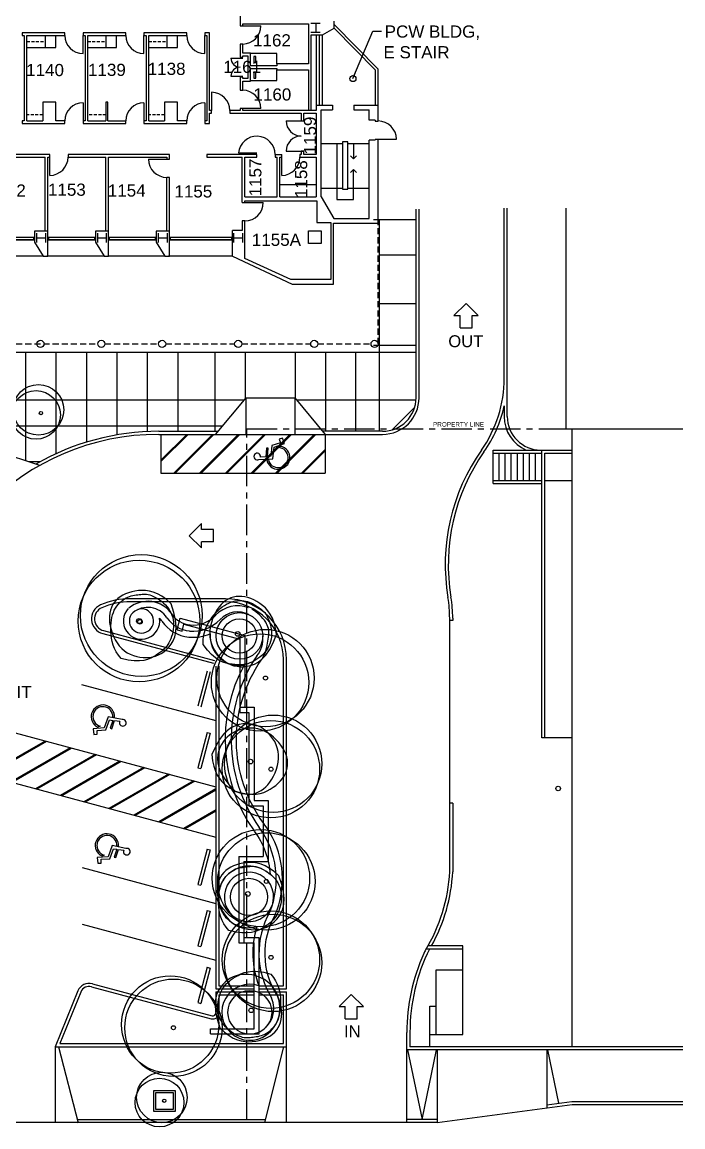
# Model space of a CAD drawing. Header units: inches. Extents: x -84 to 5907, y -479 to 3000.
# Drawn here: x 4604 to 5907, y -475 to 1703 of the extents above; entities that cross this region are included whole.
import ezdxf

# ---------------------------------------------------------------- set-up
doc = ezdxf.new("R2010")
doc.units = ezdxf.units.IN
doc.header["$LTSCALE"] = 48
doc.header["$MEASUREMENT"] = 0
for name, pattern in [('CENTER', [2, 1.25, -0.25, 0.25, -0.25]), ('HIDDEN', [0.375, 0.25, -0.125]), ('HIDDEN2', [0.1875, 0.125, -0.0625])]:
    doc.linetypes.add(name, pattern=pattern)
doc.layers.get('0').update_dxf_attribs({"linetype": 'CONTINUOUS'})
for name, color, linetype in [('A-ANNO-RNUM', 4, 'CONTINUOUS'), ('A-ANNO-TEXT', 4, 'CONTINUOUS'), ('A-ANNO-TEXT-STAIR', 4, 'CONTINUOUS'), ('A-CLNG-OVHD', 8, 'HIDDEN'), ('A-DOOR', 2, 'CONTINUOUS'), ('A-FLOR-CASE', 3, 'CONTINUOUS'), ('A-FLOR-CASE-UPPR', 3, 'HIDDEN2'), ('A-FLOR-LEVL', 8, 'CONTINUOUS'), ('A-GLAZ', 2, 'CONTINUOUS'), ('A-GLAZ-SILL', 1, 'CONTINUOUS'), ('A-WALL-FULL', 6, 'CONTINUOUS'), ('L-LOW', 8, 'CONTINUOUS'), ('L-PAVING', 8, 'CONTINUOUS'), ('L-PRKGSTRIPES', 9, 'CONTINUOUS'), ('L-PROPERTYLINE', 8, 'CENTER'), ('L-TREES', 8, 'CONTINUOUS'), ('S-COLS', 8, 'CONTINUOUS')]:
    doc.layers.add(name, color=color, linetype=linetype)
doc.styles.add('ARIAL', font='arial.ttf')
doc.styles.get("Standard").update_dxf_attribs({"font": 'SIMPLEX'})
doc.dimstyles.new('DIM1-4', dxfattribs={"dimscale": 48, "dimtxt": 0.09375, "dimasz": 0.125, "dimexe": 0.125, "dimexo": 0.09375, "dimgap": 0.046875, "dimtad": 1, "dimdec": 4, "dimzin": 7, "dimdsep": 46, "dimlunit": 4, "dimtxsty": 'Standard', "dimblk": 'TICK', "dimcen": 2.25, "dimdle": 1.5, "dimadec": 0, "dimazin": 0, "dimtfac": 1, "dimtdec": 4, "dimtix": 1, "dimtofl": 0, "dimtmove": 2, "dimatfit": 3, "dimldrblk": 'TICK', "dimfxl": 1, "dimtolj": 1, "dimtzin": 0, "dimarcsym": 0})

# ---------------------------------------------------------------- blocks, each defined once
blk = doc.blocks.new('TICK')
at = {"linetype": 'Continuous'}
blk.add_line((0.99, 0), (-0.99, 0), dxfattribs=at)
at = {"color": 11}
blk.add_line((-0.22, -0.22), (0.22, 0.22), dxfattribs=at)

msp = doc.modelspace()

# ---------------------------------------------------------------- linework, layer by layer
at = {"layer": 'A-ANNO-TEXT'}
for p, q in [((5225, 1463.3), (5225, 1352.7)), ((5257.8, 1463.3), (5257.8, 1433.3)), ((5257.8, 1433.3), (5251.8, 1439.3)), ((5257.8, 1433.3), (5263.8, 1439.3)), ((5257.8, 1412.3), (5251.8, 1406.3)), ((5257.8, 1352.7), (5257.8, 1412.3)), ((5257.8, 1412.3), (5263.8, 1406.3)), ((5225, 1352.7), (5257.8, 1352.7))]:
    msp.add_line(p, q, dxfattribs=at)
at = {"layer": 'A-CLNG-OVHD'}
for p, q in [((5306.2, 1068.4), (5306.2, 1306.3)), ((4340.1, 1068.4), (4753.1, 1068.4)), ((4767.1, 1068.4), (4873.1, 1068.4)), ((4887.1, 1068.4), (5023.1, 1068.4)), ((5037.1, 1068.4), (5173.1, 1068.4)), ((5187.1, 1068.4), (5292.2, 1068.4))]:
    msp.add_line(p, q, dxfattribs=at)
at = {"layer": 'A-DOOR'}
for p, q in [((5039.1, 1695.4), (5075.1, 1695.4)), ((4724.1, 1640.5), (4724.1, 1676.5)), ((4844.3, 1640.5), (4844.3, 1676.5)), ((4964.6, 1640.5), (4964.6, 1676.5)), ((5015.8, 1631.8), (5039.1, 1631.8)), ((5015.8, 1595.8), (5039.1, 1595.8)), ((4977.8, 1564.2), (4977.8, 1528.2)), ((4724.1, 1543.7), (4724.1, 1507.7)), ((4844.3, 1543.7), (4844.3, 1507.7)), ((4964.6, 1543.7), (4964.6, 1507.7)), ((5075.1, 1532.2), (5039.1, 1532.2)), ((5124.6, 1508.1), (5159.9, 1508.1)), ((5306.2, 1471.6), (5342.2, 1471.6)), ((5030.9, 1444.7), (5066.9, 1444.7)), ((5124.6, 1448.1), (5159.9, 1448.1)), ((4658.5, 1400.5), (4658.5, 1436.5)), ((4853.3, 1432.5), (4889.3, 1432.5)), ((5116, 1400.5), (5116, 1436.5)), ((5043.5, 1346.8), (5079.5, 1346.8))]:
    msp.add_line(p, q, dxfattribs=at)
for centre, radius, start, end in [((5039.1, 1695.4), 36, 270, 0), ((4724.1, 1676.5), 36, 180, 270), ((4844.3, 1676.5), 36, 180, 270), ((4964.6, 1676.5), 36, 180, 270), ((5033.8, 1631.8), 18, 180, 269.9999), ((5033.8, 1595.8), 18, 90.0001, 180), ((5039.1, 1532.2), 36, 360, 90), ((4977.8, 1528.2), 36, 360, 90), ((4724.1, 1507.7), 36, 90, 180), ((4844.3, 1507.7), 36, 90, 180), ((4964.6, 1507.7), 36, 90, 180), ((5154.6, 1508.1), 30, 180, 270), ((5306.2, 1471.6), 36.1, 0, 90), ((5066.8, 1441.7), 36, 360, 175.2697), ((5154.6, 1448.1), 30, 90, 180), ((4658.5, 1436.5), 36, 270, 0), ((4889.3, 1432.5), 36, 180, 270), ((5116, 1436.5), 36, 270, 0), ((5043.5, 1346.8), 36, 270, 0)]:
    msp.add_arc(centre, radius, start, end, dxfattribs=at)
at = {"layer": 'A-FLOR-CASE'}
for p, q in [((4649.1, 1676.5), (4649.1, 1652.5)), ((4670.1, 1652.5), (4670.1, 1676.5)), ((4769.3, 1676.5), (4769.3, 1652.5)), ((4790.3, 1652.5), (4790.3, 1676.5)), ((4889.6, 1676.5), (4889.6, 1652.5)), ((4910.6, 1652.5), (4910.6, 1676.5)), ((4613.1, 1652.5), (4670.1, 1652.5)), ((4733.3, 1652.5), (4790.3, 1652.5)), ((4853.6, 1652.5), (4910.6, 1652.5)), ((5106.5, 1640.4), (5054.3, 1640.4)), ((5064.7, 1635.1), (5060.7, 1635.1)), ((5060.7, 1635.1), (5060.7, 1623.1)), ((5064.7, 1623.1), (5064.7, 1635.1)), ((5106.5, 1620.2), (5106.5, 1640.4)), ((5060.7, 1623.1), (5064.7, 1623.1)), ((5060.7, 1603.9), (5060.7, 1591.9)), ((5064.7, 1603.9), (5060.7, 1603.9)), ((5060.7, 1591.9), (5064.7, 1591.9)), ((5064.7, 1591.9), (5064.7, 1603.9)), ((5106.5, 1587.2), (5106.5, 1608.2)), ((5054.3, 1587.2), (5106.5, 1587.2)), ((5183.8, 1381.9), (5112, 1381.9))]:
    msp.add_line(p, q, dxfattribs=at)
at = {"layer": 'A-FLOR-CASE-UPPR'}
for p, q in [((4613.1, 1664.5), (4649.1, 1664.5)), ((4733.3, 1664.5), (4769.3, 1664.5)), ((4853.6, 1664.5), (4889.6, 1664.5)), ((4644.8, 1519.7), (4613.1, 1519.7)), ((4769.3, 1519.7), (4733.3, 1519.7)), ((4884.8, 1519.7), (4853.6, 1519.7))]:
    msp.add_line(p, q, dxfattribs=at)
at = {"layer": 'A-FLOR-LEVL'}
for p, q in [((5193.9, 1463.3), (5236.1, 1463.3)), ((5236.1, 1466.3), (5236.1, 1373.3)), ((5246.2, 1466.3), (5236.1, 1466.3)), ((5246.2, 1373.3), (5246.2, 1466.3)), ((5246.2, 1463.3), (5288.2, 1463.3)), ((5193.9, 1375.3), (5236.1, 1375.3)), ((5236.1, 1373.3), (5246.2, 1373.3)), ((5246.2, 1375.3), (5288.2, 1375.3))]:
    msp.add_line(p, q, dxfattribs=at)
at = {"layer": 'A-GLAZ'}
for p, q in [((5189.8, 1677.6), (5189.8, 1538.6)), ((4626.5, 1273.4), (4506.3, 1273.4)), ((4746.5, 1273.4), (4656.5, 1273.4)), ((4866.5, 1273.4), (4776.5, 1273.4)), ((5016.8, 1273.4), (4896.5, 1273.4))]:
    msp.add_line(p, q, dxfattribs=at)
at = {"layer": 'A-GLAZ-SILL'}
for p, q in [((5183.8, 1677.6), (5183.8, 1538.6)), ((5195.8, 1677.6), (5195.8, 1538.6)), ((4628.5, 1272.8), (4628.5, 1278.8)), ((4656.5, 1272.8), (4656.5, 1278.8)), ((4748.5, 1272.8), (4748.5, 1278.8)), ((4776.5, 1272.8), (4776.5, 1278.8)), ((4868.5, 1272.8), (4868.5, 1278.8)), ((4896.5, 1272.8), (4896.5, 1278.8)), ((5018.8, 1272.8), (5018.8, 1278.8)), ((4645.5, 1241.3), (4502.9, 1241.3)), ((4765.5, 1241.3), (4652.9, 1241.3)), ((4885.5, 1241.3), (4772.9, 1241.3)), ((5018.8, 1241.3), (4892.9, 1241.3))]:
    msp.add_line(p, q, dxfattribs=at)
for points in [[(4628.5, 1272.8), (4504.3, 1272.8), (4504.3, 1278.8), (4628.5, 1278.8)], [(4626.5, 1278.8), (4626.5, 1272.8)], [(4748.5, 1272.8), (4654.5, 1272.8), (4654.5, 1278.8), (4748.5, 1278.8)], [(4746.5, 1278.8), (4746.5, 1272.8)], [(4868.5, 1272.8), (4774.5, 1272.8), (4774.5, 1278.8), (4868.5, 1278.8)], [(4866.5, 1278.8), (4866.5, 1272.8)], [(5018.8, 1272.8), (4894.5, 1272.8), (4894.5, 1278.8), (5018.8, 1278.8)], [(5016.8, 1278.8), (5016.8, 1272.8)]]:
    msp.add_lwpolyline(points, dxfattribs=at)
at = {"layer": 'A-WALL-FULL'}
for p, q in [((5033.8, 1773.5), (5033.8, 1695.4)), ((5039.1, 1699.4), (5168.5, 1699.4)), ((5039.1, 1695.4), (5039.1, 1699.4)), ((5168.5, 1699.4), (5168.5, 1620.2)), ((5219.3, 1690.6), (5219.3, 1704.6)), ((4603.8, 1681.7), (4603.8, 1676.5)), ((4688.1, 1681.7), (4603.8, 1681.7)), ((4688.1, 1676.5), (4688.1, 1681.7)), ((4724.1, 1681.7), (4724.1, 1676.5)), ((4808.3, 1681.7), (4724.1, 1681.7)), ((4808.3, 1676.5), (4808.3, 1681.7)), ((4844.3, 1681.7), (4844.3, 1676.5)), ((4928.6, 1681.7), (4844.3, 1681.7)), ((4928.6, 1676.5), (4928.6, 1681.7)), ((4964.6, 1681.7), (4964.6, 1676.5)), ((4973.8, 1681.7), (4964.6, 1681.7)), ((4973.8, 1528.2), (4973.8, 1681.7)), ((5033.8, 1695.4), (5039.1, 1695.4)), ((5174.3, 1528.2), (5174.3, 1677.6)), ((5174.3, 1677.6), (5196.3, 1677.6)), ((5196.3, 1677.6), (5219.3, 1690.6)), ((5219.3, 1697.8), (5306.2, 1609.8)), ((5219.4, 1690.7), (5301.2, 1607.8)), ((4603.8, 1676.5), (4607.8, 1676.5)), ((4607.8, 1676.5), (4607.8, 1507.7)), ((4613.1, 1676.5), (4688.1, 1676.5)), ((4613.1, 1507.7), (4613.1, 1676.5)), ((4724.1, 1676.5), (4728.1, 1676.5)), ((4728.1, 1676.5), (4728.1, 1507.7)), ((4733.3, 1507.7), (4733.3, 1676.5)), ((4733.3, 1676.5), (4808.3, 1676.5)), ((4844.3, 1676.5), (4848.3, 1676.5)), ((4848.3, 1676.5), (4848.3, 1507.7)), ((4853.6, 1676.5), (4928.6, 1676.5)), ((4853.6, 1507.7), (4853.6, 1676.5)), ((4964.6, 1676.5), (4968.6, 1676.5)), ((4968.6, 1676.5), (4968.6, 1507.7)), ((5033.8, 1659.4), (5033.8, 1633.8)), ((5039.1, 1659.4), (5033.8, 1659.4)), ((5039.1, 1641.4), (5039.1, 1659.4)), ((5033.8, 1633.8), (5039.1, 1633.8)), ((5054.3, 1641.4), (5039.1, 1641.4)), ((5039.1, 1636.1), (5049.1, 1636.1)), ((5039.1, 1633.8), (5039.1, 1636.1)), ((5049.1, 1636.1), (5049.1, 1591.5)), ((5054.3, 1616.4), (5054.3, 1641.4)), ((5106.5, 1616.4), (5054.3, 1616.4)), ((5106.5, 1620.2), (5106.5, 1616.4)), ((5168.5, 1620.2), (5106.5, 1620.2)), ((5033.8, 1593.8), (5033.8, 1568.2)), ((5039.1, 1593.8), (5033.8, 1593.8)), ((5039.1, 1591.5), (5039.1, 1593.8)), ((5049.1, 1591.5), (5039.1, 1591.5)), ((5054.3, 1611.2), (5106.5, 1611.2)), ((5054.3, 1586.2), (5054.3, 1611.2)), ((5106.5, 1611.2), (5106.5, 1608.2)), ((5106.5, 1608.2), (5168.5, 1608.2)), ((5168.5, 1608.2), (5168.5, 1528.2)), ((5301.2, 1538.6), (5301.2, 1607.8)), ((5306.2, 1507.6), (5306.2, 1609.8)), ((5033.8, 1568.2), (5039.1, 1568.2)), ((5039.1, 1586.2), (5054.3, 1586.2)), ((5039.1, 1568.2), (5039.1, 1586.2)), ((4644.8, 1544.7), (4644.8, 1507.7)), ((4670.1, 1544.7), (4644.8, 1544.7)), ((4670.1, 1507.7), (4670.1, 1544.7)), ((4769.3, 1544.7), (4769.3, 1507.7)), ((4773.1, 1544.7), (4769.3, 1544.7)), ((4773.1, 1507.7), (4773.1, 1544.7)), ((4884.8, 1544.7), (4884.8, 1507.7)), ((4910.1, 1544.7), (4884.8, 1544.7)), ((4910.1, 1507.7), (4910.1, 1544.7)), ((4977.8, 1528.2), (4973.8, 1528.2)), ((4977.8, 1523), (4977.8, 1528.2)), ((5013.8, 1528.2), (5013.8, 1523)), ((5033.8, 1528.2), (5013.8, 1528.2)), ((5033.8, 1532.2), (5033.8, 1528.2)), ((5039.1, 1532.2), (5033.8, 1532.2)), ((5039.1, 1528.2), (5039.1, 1532.2)), ((5183.8, 1528.2), (5039.1, 1528.2)), ((5183.8, 1538.6), (5216.2, 1538.6)), ((5183.8, 1538.6), (5183.8, 1528.2)), ((5193.9, 1357.9), (5193.9, 1529.6)), ((5193.9, 1529.6), (5216.2, 1529.6)), ((5216.2, 1538.6), (5216.2, 1529.6)), ((5258.2, 1538.6), (5258.2, 1529.6)), ((5258.2, 1538.6), (5306.2, 1538.6)), ((5258.2, 1529.6), (5288.2, 1529.6)), ((5288.2, 1509.6), (5288.2, 1529.6)), ((4603.8, 1507.7), (4603.8, 1502.5)), ((4607.8, 1507.7), (4603.8, 1507.7)), ((4613.1, 1507.7), (4644.8, 1507.7)), ((4688.1, 1507.7), (4670.1, 1507.7)), ((4688.1, 1502.5), (4688.1, 1507.7)), ((4724.1, 1507.7), (4724.1, 1502.5)), ((4728.1, 1507.7), (4724.1, 1507.7)), ((4733.3, 1507.7), (4769.3, 1507.7)), ((4773.1, 1507.7), (4808.3, 1507.7)), ((4808.3, 1502.5), (4808.3, 1507.7)), ((4844.3, 1507.7), (4844.3, 1502.5)), ((4848.3, 1507.7), (4844.3, 1507.7)), ((4853.6, 1507.7), (4884.8, 1507.7)), ((4928.6, 1507.7), (4910.1, 1507.7)), ((4928.6, 1502.5), (4928.6, 1507.7)), ((4964.6, 1507.7), (4964.6, 1502.5)), ((4968.6, 1507.7), (4964.6, 1507.7)), ((4973.8, 1523), (4977.8, 1523)), ((4973.8, 1502.5), (4973.8, 1523)), ((5013.8, 1523), (5154.6, 1523)), ((5154.6, 1523), (5154.6, 1508.1)), ((5154.6, 1508.1), (5159.9, 1508.1)), ((5159.9, 1508.1), (5159.9, 1523)), ((5159.9, 1523), (5160.6, 1523)), ((5160.3, 1523), (5183.8, 1523)), ((5165.8, 1523), (5166.8, 1523)), ((5183.8, 1523), (5183.8, 1441.7)), ((5300.2, 1509.6), (5288.2, 1509.6)), ((5300.2, 1509.6), (5300.2, 1507.6)), ((5300.2, 1507.6), (5306.2, 1507.6)), ((4603.8, 1502.5), (4688.1, 1502.5)), ((4724.1, 1502.5), (4808.3, 1502.5)), ((4844.3, 1502.5), (4928.6, 1502.5)), ((4964.6, 1502.5), (4973.8, 1502.5)), ((5300.2, 1469.6), (5288.2, 1469.6)), ((5288.2, 1315.3), (5288.2, 1469.6)), ((5300.2, 1471.6), (5306.2, 1471.6)), ((5300.2, 1469.6), (5300.2, 1471.5)), ((5306.2, 1306.3), (5306.2, 1471.6)), ((4658.5, 1441.7), (4534.3, 1441.7)), ((4658.5, 1436.5), (4658.5, 1441.7)), ((4694.5, 1441.7), (4694.5, 1436.5)), ((4894.5, 1441.7), (4694.5, 1441.7)), ((4894.5, 1432.5), (4894.5, 1441.7)), ((4968.6, 1441.7), (4968.6, 1436.5)), ((4973.8, 1441.7), (4968.6, 1441.7)), ((5066.8, 1441.7), (4973.8, 1441.7)), ((5066.8, 1436.5), (5066.8, 1441.7)), ((5102.8, 1441.7), (5102.8, 1436.5)), ((5102.8, 1441.7), (5116, 1441.7)), ((5116, 1436.5), (5116, 1441.7)), ((5152, 1441.7), (5152, 1436.5)), ((5154.6, 1441.7), (5152, 1441.7)), ((5154.6, 1448.1), (5154.6, 1441.7)), ((5159.9, 1448.1), (5154.6, 1448.1)), ((5159.9, 1441.7), (5159.9, 1448.1)), ((5183.8, 1441.7), (5159.9, 1441.7)), ((4539.5, 1436.5), (4649.3, 1436.5)), ((4649.3, 1290.3), (4649.3, 1436.5)), ((4654.5, 1436.5), (4658.5, 1436.5)), ((4694.5, 1436.5), (4769.3, 1436.5)), ((4769.3, 1290.3), (4769.3, 1436.5)), ((4774.5, 1436.5), (4889.3, 1436.5)), ((4889.3, 1436.5), (4889.3, 1432.5)), ((4889.3, 1432.5), (4894.5, 1432.5)), ((4968.6, 1436.5), (5037.7, 1436.5)), ((5043, 1436.5), (5066.8, 1436.5)), ((5043, 1357.9), (5043, 1436.5)), ((5102.8, 1436.5), (5106.8, 1436.5)), ((5106.8, 1357.9), (5106.8, 1436.5)), ((5112, 1436.5), (5116, 1436.5)), ((5112, 1357.9), (5112, 1436.5)), ((5152, 1436.5), (5183.8, 1436.5)), ((5183.8, 1436.5), (5183.8, 1357.9)), ((4889.3, 1290.3), (4889.3, 1396.5)), ((4894.5, 1396.5), (4889.3, 1396.5)), ((5043, 1357.9), (5106.8, 1357.9)), ((5112, 1357.9), (5183.8, 1357.9)), ((5193.9, 1357.9), (5218.8, 1315.3)), ((5218.8, 1315.3), (5288.2, 1315.3)), ((5018.8, 1241.3), (5018.8, 1291.8)), ((5218.2, 1306.3), (5306.2, 1306.3)), ((5218.2, 1186.3), (5218.2, 1306.3)), ((5018.8, 1241.3), (5136.6, 1186.3)), ((5136.7, 1186.3), (5218.2, 1186.3))]:
    msp.add_line(p, q, dxfattribs=at)
for points in [[(4654.5, 1290.3), (4628.5, 1290.3), (4628.5, 1268.8), (4645.5, 1241.3), (4654.5, 1241.3), (4654.5, 1436.5)], [(4774.5, 1290.3), (4748.5, 1290.3), (4748.5, 1268.8), (4765.5, 1241.3), (4774.5, 1241.3), (4774.5, 1436.5)], [(5037.7, 1346.8), (5037.7, 1436.5)], [(4894.5, 1290.3), (4868.5, 1290.3), (4868.5, 1268.8), (4885.5, 1241.3), (4894.5, 1241.3), (4894.5, 1396.5)], [(5037.7, 1346.8), (5043.5, 1346.8), (5043.5, 1350.3), (5185.5, 1350.3), (5185.5, 1307.5), (5213, 1307.5), (5213, 1195.3), (5134, 1195.3), (5043.5, 1236.7), (5043.5, 1310.8), (5037.7, 1310.8), (5037.7, 1291.8), (5018.8, 1291.8)]]:
    msp.add_lwpolyline(points, dxfattribs=at)
msp.add_lwpolyline([(5194, 1291.5), (5194, 1266), (5168.5, 1266), (5168.5, 1291.5)], close=True, dxfattribs=at)
for centre in [(4640.1, 1068.4), (4760.1, 1068.4), (4880.1, 1068.4), (5030.1, 1068.4), (5180.1, 1068.4), (5299.2, 1068.4)]:
    msp.add_circle(centre, 7, dxfattribs=at)
at = {"layer": 'L-LOW'}
for points in [[(4897.8, 556.2), (4888.4, 564.5), (4879.4, 570.9), (4870.9, 575.7), (4862.7, 579.1), (4854.9, 581.2), (4847.4, 582.3), (4840.2, 582.5), (4833.2, 582), (4826.5, 581.1), (4820.1, 579.7), (4813.9, 577.9), (4808.1, 575.7), (4802.6, 573), (4797.6, 569.9), (4793, 566.5), (4789, 562.6), (4785.5, 558.3), (4782.5, 553.7), (4780.1, 548.7), (4778.3, 543.4), (4777, 537.8), (4776.3, 531.8), (4776.2, 525.6), (4776.6, 519.1), (4777.7, 512.4), (4779.3, 505.5), (4781.5, 498.6), (4784.2, 491.8), (4787.4, 485.2), (4791.2, 479), (4795.5, 473.2), (4800.3, 468), (4805.6, 463.5), (4811.3, 459.7), (4817.3, 456.5), (4823.5, 454), (4829.9, 452.1), (4836.4, 450.8), (4842.9, 450.1), (4849.2, 450), (4855.5, 450.4), (4861.5, 451.4), (4867.3, 453), (4873, 455.2), (4878.4, 458), (4883.7, 461.5), (4888.7, 465.8), (4893.5, 470.7), (4898, 476.4), (4902, 483.1), (4905.2, 491), (4907.2, 500.3), (4907.8, 511.2), (4906.6, 524), (4903.4, 538.9)], [(4799.3, 448.3), (4793.8, 454.8), (4789.4, 461.4), (4786, 468.1), (4783.4, 474.8), (4781.5, 481.5), (4780.2, 488.1), (4779.4, 494.6), (4779, 500.9), (4778.8, 507), (4778.9, 512.9), (4779.4, 518.6), (4780.1, 524.1), (4781.1, 529.3), (4782.3, 534.2), (4783.9, 538.9), (4785.8, 543.3), (4788, 547.4), (4790.5, 551.2), (4793.2, 554.7), (4796.1, 557.9), (4799.2, 560.8), (4802.4, 563.4), (4805.7, 565.7), (4809, 567.6), (4812.4, 569.2), (4815.7, 570.5), (4819.1, 571.5), (4822.4, 572.3), (4825.6, 573), (4828.8, 573.5), (4831.9, 573.9), (4834.9, 574.2), (4837.8, 574.6), (4840.7, 574.9), (4843.5, 575), (4846.4, 575), (4849.3, 574.8), (4852.4, 574.3), (4855.7, 573.4), (4859.2, 572.2), (4863, 570.6), (4867, 568.6), (4871.1, 566.3), (4875.2, 563.6), (4879.2, 560.6), (4883.1, 557.3), (4886.8, 553.8), (4890.1, 550.1), (4893.1, 546.2), (4895.6, 542.1), (4897.8, 537.9), (4899.5, 533.6), (4900.9, 529.2), (4901.9, 524.6), (4902.5, 520), (4902.7, 515.2), (4902.6, 510.5), (4902.1, 505.7), (4901.3, 500.9), (4900.3, 496.2), (4898.9, 491.7), (4897.4, 487.3), (4895.6, 483.2), (4893.6, 479.3), (4891.5, 475.8), (4889.1, 472.5), (4886.5, 469.4), (4883.7, 466.5), (4880.5, 463.6), (4876.9, 460.8), (4873, 458), (4868.5, 455), (4863.6, 452), (4858, 449.1), (4851.5, 446.5), (4844, 444.6), (4835.2, 443.5), (4824.9, 443.6), (4813, 445.1)], [(5105.6, 495.7), (5103.7, 508.1), (5101, 518.8), (5097.5, 527.9), (5093.4, 535.7), (5088.7, 542.4), (5083.7, 548), (5078.3, 552.8), (5072.7, 556.9), (5066.9, 560.5), (5061.1, 563.6), (5055.2, 566.2), (5049.3, 568.2), (5043.4, 569.6), (5037.5, 570.5), (5031.8, 570.7), (5026.2, 570.4), (5020.8, 569.4), (5015.6, 567.7), (5010.5, 565.4), (5005.7, 562.5), (5001.1, 559), (4996.8, 554.9), (4992.7, 550.2), (4988.9, 544.9), (4985.4, 539.1), (4982.2, 532.8), (4979.4, 526.1), (4977.2, 519.1), (4975.4, 512), (4974.3, 504.8), (4973.9, 497.6), (4974.3, 490.5), (4975.4, 483.7), (4977.3, 477.1), (4979.9, 470.8), (4983.1, 464.9), (4986.8, 459.3), (4990.9, 454.2), (4995.5, 449.5), (5000.3, 445.3), (5005.3, 441.6), (5010.6, 438.5), (5016.1, 436), (5021.8, 434.1), (5027.8, 432.8), (5034.1, 432.1), (5040.7, 432.1), (5047.5, 432.8), (5054.7, 434.3), (5062, 436.9), (5069.5, 440.9), (5077, 446.7), (5084.5, 454.7), (5091.8, 465.3), (5098.9, 478.8)], [(4960.8, 476.1), (4960.8, 484.5), (4961.7, 492.4), (4963.4, 499.8), (4965.7, 506.6), (4968.5, 512.9), (4971.7, 518.8), (4975.3, 524.3), (4979, 529.5), (4982.8, 534.2), (4986.7, 538.7), (4990.7, 542.8), (4994.7, 546.5), (4998.8, 549.9), (5002.9, 552.8), (5007.2, 555.4), (5011.4, 557.6), (5015.7, 559.3), (5020.1, 560.7), (5024.4, 561.6), (5028.7, 562.2), (5032.9, 562.5), (5037.1, 562.4), (5041, 562), (5044.8, 561.3), (5048.4, 560.4), (5051.8, 559.2), (5055, 557.9), (5058.1, 556.4), (5061, 554.8), (5063.8, 553.2), (5066.4, 551.5), (5069, 549.9), (5071.4, 548.3), (5073.8, 546.6), (5076, 544.9), (5078.2, 543.1), (5080.3, 541), (5082.4, 538.7), (5084.4, 535.9), (5086.3, 532.8), (5088.2, 529.1), (5089.9, 525), (5091.6, 520.6), (5093, 515.8), (5094.2, 510.9), (5095.1, 505.9), (5095.7, 500.9), (5095.8, 495.9), (5095.6, 491), (5095, 486.3), (5093.9, 481.7), (5092.5, 477.3), (5090.7, 473), (5088.5, 468.9), (5086, 464.9), (5083.1, 461.1), (5080, 457.5), (5076.5, 454.2), (5072.9, 451), (5069.1, 448.1), (5065.1, 445.5), (5061.1, 443.1), (5057.1, 441.1), (5053.1, 439.4), (5049.2, 438), (5045.3, 437), (5041.4, 436.3), (5037.3, 435.9), (5033, 435.8), (5028.5, 435.9), (5023.6, 436.3), (5018.3, 436.8), (5012.6, 437.7), (5006.4, 439), (4999.8, 441.2), (4992.8, 444.6), (4985.3, 449.4), (4977.5, 456.1), (4969.3, 464.8)], [(4978.4, 259), (4979.7, 246.5), (4982, 235.7), (4985.1, 226.4), (4988.8, 218.4), (4993.2, 211.6), (4998, 205.8), (5003.2, 200.7), (5008.6, 196.4), (5014.2, 192.5), (5019.9, 189.2), (5025.7, 186.4), (5031.5, 184.1), (5037.3, 182.4), (5043.1, 181.2), (5048.8, 180.7), (5054.4, 180.9), (5059.8, 181.6), (5065.1, 183.1), (5070.3, 185.1), (5075.2, 187.8), (5079.9, 191.1), (5084.5, 195), (5088.8, 199.5), (5092.8, 204.7), (5096.6, 210.3), (5100.1, 216.5), (5103.1, 223.1), (5105.7, 229.9), (5107.7, 237), (5109.1, 244.1), (5109.8, 251.3), (5109.8, 258.3), (5108.9, 265.2), (5107.3, 271.9), (5105, 278.3), (5102.1, 284.4), (5098.7, 290.1), (5094.8, 295.4), (5090.5, 300.3), (5085.9, 304.7), (5081, 308.6), (5075.9, 311.9), (5070.5, 314.7), (5064.8, 316.9), (5058.9, 318.4), (5052.6, 319.4), (5046.1, 319.6), (5039.2, 319.2), (5032, 318.1), (5024.5, 315.8), (5016.9, 312.1), (5009.1, 306.6), (5001.3, 299), (4993.5, 288.7), (4985.9, 275.5)], [(5024, 186.9), (5036, 183.3), (5046.9, 181.3), (5056.7, 180.5), (5065.5, 180.9), (5073.5, 182.2), (5080.7, 184.4), (5087.3, 187.3), (5093.4, 190.6), (5099.2, 194.3), (5104.5, 198.2), (5109.3, 202.5), (5113.6, 207), (5117.4, 211.7), (5120.7, 216.6), (5123.4, 221.6), (5125.4, 226.9), (5126.8, 232.2), (5127.6, 237.6), (5127.6, 243.2), (5127.1, 248.7), (5125.8, 254.4), (5124, 260.1), (5121.5, 265.8), (5118.3, 271.5), (5114.5, 277.2), (5110.2, 282.7), (5105.3, 288.1), (5100, 293.1), (5094.3, 297.7), (5088.2, 301.8), (5081.9, 305.2), (5075.3, 307.9), (5068.7, 309.7), (5061.9, 310.8), (5055.1, 311.2), (5048.4, 310.8), (5041.8, 309.9), (5035.3, 308.3), (5029.2, 306.2), (5023.3, 303.7), (5017.9, 300.7), (5012.8, 297.2), (5008.2, 293.3), (5004, 288.9), (5000.3, 284.1), (4997, 278.7), (4994.2, 272.7), (4991.9, 266.2), (4990.2, 259.1), (4989.4, 251.4), (4989.8, 242.9), (4991.9, 233.6), (4996, 223.5), (5002.5, 212.3), (5011.7, 200.2)], [(5110.5, 19.8), (5101, 28.1), (5092.1, 34.6), (5083.5, 39.4), (5075.4, 42.7), (5067.6, 44.9), (5060.1, 45.9), (5052.9, 46.1), (5045.9, 45.7), (5039.2, 44.8), (5032.7, 43.4), (5026.5, 41.6), (5020.7, 39.3), (5015.3, 36.7), (5010.2, 33.6), (5005.7, 30.1), (5001.6, 26.3), (4998.1, 22), (4995.2, 17.4), (4992.8, 12.4), (4990.9, 7.1), (4989.7, 1.5), (4989, -4.5), (4988.9, -10.7), (4989.3, -17.2), (4990.3, -24), (4992, -30.8), (4994.1, -37.7), (4996.8, -44.5), (5000.1, -51.1), (5003.9, -57.3), (5008.2, -63.1), (5013, -68.3), (5018.2, -72.8), (5023.9, -76.6), (5029.9, -79.8), (5036.2, -82.3), (5042.6, -84.2), (5049.1, -85.5), (5055.5, -86.2), (5061.9, -86.4), (5068.1, -86), (5074.2, -85), (5080, -83.4), (5085.7, -81.2), (5091.1, -78.3), (5096.4, -74.8), (5101.4, -70.6), (5106.2, -65.6), (5110.7, -59.9), (5114.7, -53.2), (5117.9, -45.4), (5119.9, -36.1), (5120.5, -25.1), (5119.3, -12.3), (5116.1, 2.6)], [(5011.9, -88), (5006.5, -81.5), (5002.1, -74.9), (4998.7, -68.2), (4996.1, -61.5), (4994.2, -54.9), (4992.9, -48.2), (4992, -41.8), (4991.6, -35.4), (4991.5, -29.3), (4991.6, -23.4), (4992, -17.7), (4992.7, -12.3), (4993.7, -7.1), (4995, -2.1), (4996.6, 2.6), (4998.5, 6.9), (5000.7, 11.1), (5003.2, 14.9), (5005.9, 18.4), (5008.8, 21.6), (5011.9, 24.5), (5015.1, 27.1), (5018.4, 29.3), (5021.7, 31.2), (5025.1, 32.8), (5028.4, 34.1), (5031.7, 35.2), (5035, 36), (5038.3, 36.6), (5041.5, 37.1), (5044.6, 37.6), (5047.6, 37.9), (5050.5, 38.2), (5053.3, 38.5), (5056.2, 38.7), (5059, 38.7), (5062, 38.4), (5065.1, 37.9), (5068.3, 37.1), (5071.9, 35.9), (5075.6, 34.3), (5079.6, 32.3), (5083.7, 29.9), (5087.8, 27.2), (5091.9, 24.2), (5095.8, 21), (5099.5, 17.5), (5102.8, 13.8), (5105.8, 9.9), (5108.3, 5.8), (5110.4, 1.6), (5112.2, -2.7), (5113.5, -7.2), (5114.5, -11.7), (5115.1, -16.4), (5115.4, -21.1), (5115.2, -25.9), (5114.8, -30.7), (5114, -35.4), (5112.9, -40.1), (5111.6, -44.6), (5110, -49), (5108.2, -53.1), (5106.3, -57), (5104.1, -60.5), (5101.8, -63.8), (5099.2, -66.9), (5096.3, -69.8), (5093.1, -72.7), (5089.6, -75.5), (5085.6, -78.3), (5081.2, -81.3), (5076.3, -84.3), (5070.7, -87.2), (5064.2, -89.8), (5056.6, -91.7), (5047.8, -92.8), (5037.6, -92.7), (5025.7, -91.2)], [(5094.3, -173.7), (5099.6, -180.3), (5103.9, -187), (5107.2, -193.7), (5109.7, -200.4), (5111.5, -207.2), (5112.7, -213.8), (5113.3, -220.3), (5113.7, -226.6), (5113.7, -232.7), (5113.5, -238.7), (5112.9, -244.3), (5112.2, -249.8), (5111.1, -254.9), (5109.7, -259.9), (5108, -264.5), (5106.1, -268.9), (5103.8, -272.9), (5101.2, -276.7), (5098.5, -280.2), (5095.5, -283.3), (5092.4, -286.2), (5089.1, -288.7), (5085.8, -290.9), (5082.4, -292.8), (5079, -294.3), (5075.7, -295.5), (5072.3, -296.5), (5069, -297.3), (5065.7, -297.8), (5062.5, -298.3), (5059.4, -298.7), (5056.4, -299), (5053.5, -299.3), (5050.7, -299.5), (5047.8, -299.6), (5045, -299.5), (5042, -299.2), (5038.9, -298.7), (5035.7, -297.8), (5032.2, -296.5), (5028.4, -294.9), (5024.5, -292.8), (5020.4, -290.4), (5016.4, -287.6), (5012.4, -284.5), (5008.5, -281.2), (5004.9, -277.6), (5001.6, -273.8), (4998.7, -269.9), (4996.3, -265.8), (4994.2, -261.6), (4992.5, -257.2), (4991.3, -252.7), (4990.4, -248.2), (4989.8, -243.5), (4989.7, -238.8), (4989.9, -234), (4990.5, -229.2), (4991.3, -224.5), (4992.5, -219.8), (4993.9, -215.3), (4995.5, -211), (4997.4, -206.9), (4999.4, -203.1), (5001.6, -199.5), (5004, -196.3), (5006.6, -193.3), (5009.6, -190.4), (5012.8, -187.6), (5016.4, -184.8), (5020.4, -182.1), (5024.9, -179.2), (5029.9, -176.3), (5035.5, -173.4), (5042.1, -171), (5049.6, -169.2), (5058.5, -168.3), (5068.7, -168.6), (5080.6, -170.3)], [(4993.9, -279.8), (5003.1, -288.2), (5012, -294.9), (5020.5, -299.8), (5028.6, -303.3), (5036.3, -305.6), (5043.8, -306.8), (5051, -307.1), (5058, -306.8), (5064.7, -306), (5071.2, -304.7), (5077.4, -303), (5083.3, -300.9), (5088.8, -298.3), (5093.8, -295.3), (5098.4, -291.9), (5102.6, -288.1), (5106.1, -283.9), (5109.2, -279.4), (5111.7, -274.4), (5113.6, -269.1), (5115, -263.5), (5115.8, -257.6), (5116, -251.4), (5115.7, -244.9), (5114.7, -238.1), (5113.2, -231.2), (5111.2, -224.3), (5108.6, -217.4), (5105.5, -210.8), (5101.8, -204.5), (5097.6, -198.6), (5092.9, -193.4), (5087.7, -188.8), (5082.1, -184.8), (5076.1, -181.6), (5069.9, -178.9), (5063.6, -176.9), (5057.1, -175.5), (5050.6, -174.7), (5044.3, -174.5), (5038.1, -174.8), (5032, -175.6), (5026.1, -177.1), (5020.4, -179.2), (5014.9, -182), (5009.6, -185.4), (5004.5, -189.6), (4999.6, -194.4), (4995, -200.1), (4990.9, -206.7), (4987.6, -214.5), (4985.4, -223.7), (4984.7, -234.7), (4985.6, -247.5), (4988.6, -262.5)]]:
    msp.add_lwpolyline(points, close=True, dxfattribs=at)
for points in [[(5081.1, 122.2, -0.155848), (5026.6, 283.3, -0.156828), (5075.6, 445.1, -0.001818), (5076.9, 447.1, 0.005291), (5077.4, 447.7, 0.079004), (5084.4, 462.9, 0.041262), (5090.5, 494.2, 0.174501), (5084.4, 519.7, 0.120772), (5057.2, 545.2)], [(5061.7, 108.1, -0.147612), (5093, 22.5, 1.701428), (5067, -80.4, 0.167994), (5070.9, -196.9)], [(5078.8, -298, 0.393698), (5106.7, -215.1, -0.275507), (5103.1, -57, 0.022811), (5108.8, -41.5, 0.018281), (5110.1, -37.2)]]:
    msp.add_lwpolyline(points, format="xyb", dxfattribs=at)
for centre, radius in [((4836.5, 520.5), 4.53), ((5032.6, 492.6), 46), ((5032.6, 492.6), 34), ((5029.3, 496.7), 4.53), ((5054.5, 245), 4.53), ((5661.4, 192.1), 4.5), ((5051.4, -21.7), 36.7), ((5049.2, -15.8), 4.53), ((5053.1, -249.2), 43.2), ((5055.8, -245.2), 4.53)]:
    msp.add_circle(centre, radius, dxfattribs=at)
for centre, radius, start, end in [((4839.4, 522.1), 35.9, 136.5054, 8.854), ((4851.4, 502.9), 58.1, 33.9305, 129.4525), ((4839.4, 522.1), 23.9, 136.5054, 107.4418), ((4851.4, 502.9), 46.1, 33.9305, 129.4525), ((5029.1, 492.1), 60, 69.1807, 136.4391), ((4851.4, 502.9), 34.1, 33.9305, 46.3328), ((4939.4, 562.2), 60, 213.9305, 264.8418), ((4939.4, 562.2), 48, 213.9305, 264.8418), ((4940.7, 576.2), 74.1, 264.8418, 316.4391), ((4940.7, 576.2), 62.1, 264.8418, 316.4391), ((5029.1, 492.1), 48, 62.5004, 136.4391), ((4939.4, 562.2), 72, 213.9305, 264.8418), ((4940.7, 576.2), 86.1, 264.8418, 293.3659), ((5032.6, 492.6), 58, 175.5356, 279.2048), ((5029.7, 486), 49.3, 318.5477, 7.6907), ((5315.5, 287.7), 299, 146.3498, 215.2238), ((5315.5, 287.7), 311, 151.643, 215.2238), ((4935.6, 13.4), 169.7, 337.4275, 36.8821), ((4935.6, 13.4), 181.7, 343.8256, 36.8821), ((5051.4, -21.7), 48.7, 345.3857, 340.8659), ((5237.5, -133), 166.4, 150.5042, 211.8187), ((5053.1, -249.2), 55.2, 71.1635, 306.372), ((5048.3, -241.6), 52.1, 298.4357, 23.5649)]:
    msp.add_arc(centre, radius, start, end, dxfattribs=at)
at = {"layer": 'L-PAVING'}
for p, q in [((5380.9, 962), (5380.9, 1333.9)), ((5386.9, 962), (5386.9, 1333.9)), ((5554.9, 1000.6), (5554.9, 1335.7)), ((5560.9, 925.1), (5560.9, 1335.7)), ((5676.9, 901.1), (5676.9, 1335.7)), ((5296.9, 1313.6), (5380.9, 1313.6)), ((5308.9, 896), (5308.9, 1313.6)), ((5308.9, 1244), (5380.9, 1244)), ((5308.9, 1148), (5380.9, 1148)), ((4352.1, 1052), (5380.9, 1052)), ((4611.4, 837.8), (4611.4, 1052)), ((4671.4, 852), (4671.4, 1052)), ((4731.4, 874.8), (4731.4, 1052)), ((4791.4, 889), (4791.4, 1052)), ((4851.4, 895.5), (4851.4, 1052)), ((4911.4, 896), (4911.4, 1052)), ((4984.4, 896), (4984.4, 1052)), ((5044.4, 962), (5044.4, 1052)), ((5142.9, 962), (5142.9, 1052)), ((5202.9, 896), (5202.9, 1052)), ((5262.4, 896), (5262.4, 1052)), ((5296.9, 1065.5), (5380.9, 1065.5)), ((4985.6, 890), (5045.6, 962)), ((5045.6, 962), (5141.6, 962)), ((5045.6, 890), (5045.6, 962)), ((5141.6, 962), (5141.6, 890)), ((5141.6, 962), (5201.6, 890)), ((4352.1, 958.1), (5041.2, 958.1)), ((5146.1, 958.1), (5379.9, 958.1)), ((5333.9, 898.8), (5378.1, 943)), ((5554.9, 946), (5554.9, 925.1)), ((4352.1, 906.7), (4998.3, 906.7)), ((4873.4, 896), (4990.6, 896)), ((5314.9, 896), (5196.6, 896)), ((5676.9, 901.1), (5907.4, 901.1)), ((5688.9, -316.9), (5688.9, 901.1)), ((4873.4, 890), (5314.9, 890)), ((4638.9, 828.8), (4550.4, 857.6)), ((5532.9, 793.1), (5532.9, 859.1)), ((5532.9, 859.1), (5688.9, 859.1)), ((5532.9, 853.1), (5628.9, 853.1)), ((5544.9, 799.1), (5544.9, 853.1)), ((5556.9, 799.1), (5556.9, 853.1)), ((5568.9, 799.1), (5568.9, 853.1)), ((5580.9, 799.1), (5580.9, 853.1)), ((5592.9, 799.1), (5592.9, 853.1)), ((5604.9, 799.1), (5604.9, 853.1)), ((5616.9, 799.1), (5616.9, 853.1)), ((5628.9, 292.1), (5628.9, 859.1)), ((5634.9, 292.1), (5634.9, 853.1)), ((5634.9, 853.1), (5688.9, 853.1)), ((4639.5, 836), (4616.9, 836)), ((5532.9, 799.1), (5628.9, 799.1)), ((5532.9, 793.1), (5628.9, 793.1)), ((5634.9, 799.1), (5688.9, 799.1)), ((5005.4, 566), (4815.6, 566)), ((5005.4, 560), (4815.6, 560)), ((4909.7, 504.8), (4915.9, 528)), ((4915.9, 528), (5043.4, 493.8)), ((5447.3, 28.2), (5447.3, 527.5)), ((5453.3, 523.1), (5447.3, 523.1)), ((5453.3, 527.5), (5453.3, 523.1)), ((4764.6, 503.1), (4983.2, 444.6)), ((4909.7, 504.8), (4919.3, 502.2)), ((4919.3, 502.2), (4923, 515.7)), ((4923, 515.7), (5033.4, 486.1)), ((4763, 497.3), (4981.6, 438.8)), ((5033.4, 486.1), (5033.4, 342.1)), ((5043.4, 493.8), (5043.4, 352.1)), ((5119.4, -196.9), (5119.4, 446)), ((5125.4, -202.9), (5125.4, 446)), ((4986.1, 433), (4986.1, -202.9)), ((4992.1, 433), (4992.1, -196.9)), ((5033.4, 352.1), (5061.4, 352.1)), ((5061.4, 352.1), (5061.4, 168.1)), ((5033.4, 342.1), (5051.4, 342.1)), ((5051.4, 342.1), (5051.4, 158.1)), ((5688.9, 292.1), (5628.9, 292.1)), ((5051.4, 158.1), (5079.4, 158.1)), ((5061.4, 168.1), (5089.4, 168.1)), ((5079.4, 158.1), (5079.4, 58.1)), ((5089.4, 168.1), (5089.4, 48.1)), ((5453.3, 163.1), (5447.3, 163.1)), ((5453.3, 163.1), (5453.3, 28)), ((5031.4, 58.1), (5079.4, 58.1)), ((5031.4, 58.1), (5031.4, -111.9)), ((5041.4, 48.1), (5089.4, 48.1)), ((5041.4, 48.1), (5041.4, -111.9)), ((5041.4, -101.9), (5071.4, -101.9)), ((5071.4, -291.9), (5071.4, -101.9)), ((5031.4, -111.9), (5061.4, -111.9)), ((5061.4, -281.9), (5061.4, -111.9)), ((5473.2, -124.4), (5400.8, -124.4)), ((5473.2, -118.4), (5404.4, -118.4)), ((5473.2, -292.9), (5473.2, -118.4)), ((5420.9, -165.3), (5473.2, -165.3)), ((5420.9, -292.9), (5420.9, -165.3)), ((4742.5, -192.9), (4978.5, -256.1)), ((4714.1, -207), (4669.4, -317.3)), ((4719.6, -209.3), (4678.4, -310.9)), ((4741, -198.7), (4976.9, -261.9)), ((4986.1, -202.9), (5061.4, -202.9)), ((4986.1, -208.9), (4986.1, -250.3)), ((4986.1, -208.9), (5061.4, -208.9)), ((4992.1, -196.9), (5061.4, -196.9)), ((4992.1, -214.9), (4992.1, -250.3)), ((4992.1, -214.9), (5061.4, -214.9)), ((5071.4, -196.9), (5119.4, -196.9)), ((5071.4, -202.9), (5125.4, -202.9)), ((5071.4, -208.9), (5125.4, -208.9)), ((5071.4, -214.9), (5119.4, -214.9)), ((5119.4, -310.9), (5119.4, -214.9)), ((5125.4, -466.4), (5125.4, -208.9)), ((5408.4, -316.9), (5408.4, -236.9)), ((5408.4, -236.9), (5420.9, -236.9)), ((4975.4, -281.9), (5061.4, -281.9)), ((4975.4, -291.9), (4975.4, -281.9)), ((4975.4, -291.9), (5071.4, -291.9)), ((5362.9, -466.3), (5362.9, -288.9)), ((5368.9, -288.9), (5368.9, -316.9)), ((5408.4, -292.9), (5473.2, -292.9)), ((4669.4, -317.3), (4669.4, -466.7)), ((4669.5, -316.9), (5125.4, -316.9)), ((4675.4, -317.1), (4714.5, -466.8)), ((4678.4, -310.9), (5119.4, -310.9)), ((5119.4, -316.9), (5081.9, -466.4)), ((5907.4, -322.9), (5362.9, -322.9)), ((5364.1, -322.9), (5392.9, -460.4)), ((5907.4, -316.9), (5368.9, -316.9)), ((5392.9, -460.4), (5421.6, -322.9)), ((5422.9, -322.9), (5422.9, -466.3)), ((5638.9, -322.9), (5638.9, -437.5)), ((5640.1, -322.9), (5662.2, -428.4)), ((4863.7, -444.4), (4863.7, -403.4)), ((4863.7, -403.4), (4905.7, -403.4)), ((4867.7, -440.4), (4867.7, -407.4)), ((4867.7, -407.4), (4901.7, -407.4)), ((4901.7, -407.4), (4901.7, -440.4)), ((4905.7, -403.4), (4905.7, -444.4)), ((5422.9, -466.3), (5688.9, -430.9)), ((5638.9, -431.5), (5688.1, -424.9)), ((5688.9, -424.9), (5907.4, -424.9)), ((5688.9, -430.9), (5907.4, -430.9)), ((4905.7, -444.4), (4863.7, -444.4)), ((4901.7, -440.4), (4867.7, -440.4)), ((5422.9, -466.3), (3278.9, -466.4)), ((4712.8, -460.4), (5083.4, -460.4)), ((5422.9, -460.4), (5362.9, -460.4))]:
    msp.add_line(p, q, dxfattribs=at)
for centre, radius, start, end in [((5308.9, 1000.6), 246, 324.8521, 0), ((5314.9, 962), 72, 270, 0), ((5314.9, 962), 66, 270, 0), ((5308.9, 1000.6), 252, 324.8521, 347.4721), ((5626.9, 925.1), 72, 180, 246.4435), ((5626.9, 925.1), 66, 180, 270), ((4873.4, 410), 486, 90, 119.8903), ((4873.4, 410), 480, 90, 180), ((5830.9, 633.1), 392.4, 144.8521, 189.5243), ((5830.9, 633.1), 386.4, 144.8521, 189.5243), ((5201.3, 527.5), 246, 0, 9.5243), ((5201.3, 527.5), 252, 0, 9.5243), ((4770.8, 526.3), 30, 113.8607, 255), ((4770.8, 526.3), 24, 113.8607, 255), ((4816.5, 422.9), 143.1, 89.5984, 113.8607), ((4816.5, 422.9), 137.1, 89.5984, 113.8607), ((5005.4, 446), 120, 0, 90), ((5005.4, 446), 114, 0, 90), ((5121.3, 44.1), 326.4, 328.5065, 357.1977), ((5121.3, 44.1), 332.4, 330.7378, 357.1977), ((5740.9, -288.9), 372, 153.7499, 180), ((5435.4, -147.2), 41.4, 149.8028, 160.4384), ((5740.9, -288.9), 378, 155.702, 180), ((4736.3, -216), 24, 75, 157.9244), ((4736.3, -216), 18, 75, 157.9244), ((4980.1, -250.3), 12, 255, 0), ((4980.1, -250.3), 6, 255, 0)]:
    msp.add_arc(centre, radius, start, end, dxfattribs=at)
at = {"layer": 'L-PRKGSTRIPES'}
for p, q in [((5479.8, 1148.1), (5455.8, 1124.1)), ((5479.8, 1148.1), (5503.8, 1124.1)), ((5455.8, 1124.1), (5467.8, 1124.1)), ((5467.8, 1100.1), (5467.8, 1124.1)), ((5491.8, 1124.1), (5503.8, 1124.1)), ((5491.8, 1100.1), (5491.8, 1124.1)), ((5467.8, 1100.1), (5491.8, 1100.1)), ((4877.6, 890), (4877.6, 813.6)), ((4931.4, 890), (4877.6, 836.2)), ((4928.6, 890), (4877.6, 839)), ((4979.5, 890), (4903.1, 813.6)), ((4982.3, 890), (4906, 813.6)), ((5030.4, 890), (4954, 813.6)), ((5033.2, 890), (4956.9, 813.6)), ((5081.3, 890), (5004.9, 813.6)), ((5084.1, 890), (5007.8, 813.6)), ((5132.2, 890), (5055.9, 813.6)), ((5135, 890), (5058.7, 813.6)), ((5113.3, 873), (5096.6, 868)), ((5100.8, 865), (5121.6, 871.9)), ((5180.3, 890), (5103.9, 813.6)), ((5183.1, 890), (5106.8, 813.6)), ((5117.8, 882.6), (5111.2, 880.6)), ((5111.2, 880.6), (5113.3, 873)), ((5121.6, 871.9), (5117.8, 882.6)), ((5201.6, 890), (5201.6, 813.6)), ((5086.1, 863), (5084.6, 846)), ((5089.4, 862.7), (5086.1, 863)), ((5087.9, 846.4), (5089.4, 862.7)), ((5096.6, 868), (5094.7, 847.1)), ((5098.7, 841.8), (5100.8, 865)), ((5109.4, 863.9), (5113.5, 866.7)), ((5201.6, 860.4), (5154.9, 813.6)), ((5201.6, 857.6), (5157.7, 813.6)), ((5071, 840.5), (5098.7, 841.8)), ((5084.6, 846), (5074.4, 844.8)), ((5086.3, 840.2), (5089.6, 840.3)), ((5094.7, 847.1), (5087.9, 846.4)), ((4877.6, 813.6), (5201.6, 813.6)), ((4933.7, 690.3), (4957.7, 714.3)), ((4957.7, 702.3), (4957.7, 714.3)), ((4981.7, 702.3), (4957.7, 702.3)), ((4981.7, 678.3), (4981.7, 702.3)), ((4933.7, 690.3), (4957.7, 666.3)), ((4981.7, 678.3), (4957.7, 678.3)), ((4957.7, 666.3), (4957.7, 678.3)), ((4969, 423.5), (4950.4, 354)), ((4974.8, 422), (4956.2, 352.4)), ((4721, 396.8), (4986.1, 325.8)), ((4393.4, 354.1), (4986.1, 195.3)), ((4773.8, 333.4), (4766, 311.3)), ((4769.3, 307.4), (4776.3, 327.2)), ((4801, 327.8), (4773.8, 333.4)), ((4776.3, 327.2), (4783.1, 326.2)), ((4786.1, 331.8), (4782.9, 332.5)), ((4766, 311.3), (4744.1, 309.8)), ((4744.1, 309.8), (4745.2, 298.5)), ((4751.9, 306.6), (4769.3, 307.4)), ((4752.1, 298.8), (4751.9, 306.6)), ((4758, 314.6), (4753.3, 312.8)), ((4783.1, 326.2), (4777.6, 310.8)), ((4777.6, 310.8), (4780.7, 309.7)), ((4780.7, 309.7), (4786.4, 325.8)), ((4786.4, 325.8), (4796.5, 324.4)), ((4649.4, 285.5), (4531.8, 217.7)), ((4652.1, 284.8), (4534.5, 216.9)), ((4745.2, 298.5), (4752.1, 298.8)), ((4969, 302.4), (4950.4, 232.8)), ((4974.8, 300.8), (4956.2, 231.3)), ((4969, 302.4), (4974.8, 300.8)), ((4698.6, 272.4), (4581, 204.5)), ((4583.7, 203.8), (4701.3, 271.6)), ((4393.4, 254.8), (4986.1, 95.9)), ((4747.7, 259.2), (4630.2, 191.3)), ((4750.5, 258.5), (4632.9, 190.6)), ((4796.9, 246), (4679.3, 178.1)), ((4799.6, 245.3), (4682.1, 177.4)), ((4843.4, 233.6), (4725.8, 165.7)), ((4846.1, 232.8), (4728.5, 165)), ((4892.5, 220.4), (4775, 152.5)), ((4895.3, 219.7), (4777.7, 151.8)), ((4950.4, 232.8), (4956.2, 231.3)), ((4941.7, 207.2), (4824.1, 139.3)), ((4944.4, 206.5), (4826.9, 138.6)), ((4986.1, 191.3), (4873.3, 126.2)), ((4986.1, 188.9), (4876, 125.4)), ((4986.1, 149.7), (4922.5, 113)), ((4986.1, 147.4), (4925.8, 112.6)), ((4781.7, 79.5), (4773.8, 57.4)), ((4777.2, 53.5), (4784.2, 73.3)), ((4808.8, 73.9), (4781.7, 79.5)), ((4784.2, 73.3), (4791, 72.3)), ((4791, 72.3), (4785.5, 56.8)), ((4788.6, 55.7), (4794.3, 71.9)), ((4794, 77.9), (4790.8, 78.6)), ((4794.3, 71.9), (4804.4, 70.5)), ((4969, 72.6), (4950.4, 3)), ((4974.8, 71), (4956.2, 1.5)), ((4969, 72.6), (4974.8, 71)), ((4773.8, 57.4), (4752, 55.9)), ((4752, 55.9), (4753.1, 44.6)), ((4753.1, 44.6), (4760, 44.9)), ((4759.8, 52.7), (4777.2, 53.5)), ((4760, 44.9), (4759.8, 52.7)), ((4765.9, 60.7), (4761.2, 58.9)), ((4785.5, 56.8), (4788.6, 55.7)), ((4722.1, 36.2), (4986.1, -34.5)), ((4950.4, 3), (4956.2, 1.5)), ((4969, -48.6), (4950.4, -118.1)), ((4974.8, -50.1), (4956.2, -119.7)), ((4969, -48.6), (4974.8, -50.1)), ((4722.1, -75.6), (4986.1, -146.3)), ((4950.4, -118.1), (4956.2, -119.7)), ((4969, -160.4), (4950.4, -229.9)), ((4974.8, -161.9), (4956.2, -231.5)), ((4969, -160.4), (4974.8, -161.9)), ((5253, -213.8), (5229, -237.8)), ((5253, -213.8), (5277, -237.8)), ((4950.4, -229.9), (4956.2, -231.5)), ((5229, -237.8), (5241, -237.8)), ((5241, -261.8), (5241, -237.8)), ((5265, -237.8), (5277, -237.8)), ((5265, -261.8), (5265, -237.8)), ((5241, -261.8), (5265, -261.8))]:
    msp.add_line(p, q, dxfattribs=at)
for centre, radius, start, end in [((5067.8, 846.3), 6.57, 347.6053, 298.4005), ((5109, 844.2), 23, 189.9455, 78.7147), ((5109, 844.2), 19.7, 191.1788, 88.8025), ((4763.2, 333.6), 23, 355.6917, 244.4609), ((4763.2, 333.6), 19.7, 356.925, 254.5487), ((4802.6, 321.4), 6.57, 153.3515, 104.1467), ((4771.1, 79.7), 23, 355.6917, 244.4609), ((4771.1, 79.7), 19.7, 356.925, 254.5487), ((4810.4, 67.5), 6.57, 153.3515, 104.1467)]:
    msp.add_arc(centre, radius, start, end, dxfattribs=at)
at = {"layer": 'L-PROPERTYLINE'}
for p, q in [((5046.9, -460.4), (5046.9, 901.1)), ((5046.9, 901.1), (5676.9, 901.1))]:
    msp.add_line(p, q, dxfattribs=at)
at = {"layer": 'L-TREES'}
for centre, radius in [((4636.1, 938.4), 49.8), ((4631.4, 928.4), 48), ((4640.9, 932), 3.27), ((4834.6, 522.1), 120), ((4838.9, 532.9), 120), ((4834.6, 522.1), 5), ((5084, 409.6), 96), ((5073.2, 401), 96), ((5084, 409.6), 4), ((5099.1, 240.8), 96), ((5094.8, 230.1), 96), ((5094.8, 230.1), 4), ((5075, 15.2), 96), ((5085.8, 8.8), 96), ((5085.8, 8.8), 4), ((5094.8, -145.4), 96), ((5099.1, -151.8), 96), ((5094.8, -140.9), 4), ((4896, -273.2), 96), ((4902.4, -279.6), 96), ((4902.4, -279.6), 4), ((4879.6, -417), 49.8), ((4874.9, -427), 48), ((4884.4, -423.4), 3.27)]:
    msp.add_circle(centre, radius, dxfattribs=at)
at = {"layer": 'S-COLS'}
for p, q in [((5173.6, 1700.6), (5191.6, 1700.6)), ((5183.3, 1700.6), (5183.3, 1682.6)), ((5173.6, 1682.6), (5191.6, 1682.6)), ((4632.5, 1286.3), (4632.5, 1268.3)), ((4650.5, 1268.3), (4650.5, 1286.3)), ((4752.5, 1286.3), (4752.5, 1268.3)), ((4770.5, 1268.3), (4770.5, 1286.3)), ((4872.5, 1286.3), (4872.5, 1268.3)), ((4890.5, 1268.3), (4890.5, 1286.3)), ((5020.9, 1286.3), (5020.9, 1268.3)), ((5038.9, 1286.3), (5038.9, 1268.3)), ((4632.5, 1277.3), (4650.5, 1277.3)), ((4752.5, 1277.3), (4770.5, 1277.3)), ((4872.5, 1277.3), (4890.5, 1277.3)), ((5020.9, 1277.3), (5038.9, 1277.3))]:
    msp.add_line(p, q, dxfattribs=at)

# ---------------------------------------------------------------- texts
at = {"layer": 'A-ANNO-RNUM', "style": 'ARIAL'}
for s, p in [('1162', (5059.5, 1654.7)), ('1140', (4611.9, 1596.1)), ('1139', (4733.9, 1596.5)), ('1138', (4851.7, 1598.5)), ('1161', (5000.6, 1602.4)), ('1160', (5060.3, 1548)), ('1152', (4536.6, 1358.7)), ('1153', (4654.9, 1360.3)), ('1154', (4773, 1358.7)), ('1155', (4904.4, 1356.9)), ('1155A', (5057.1, 1261.5))]:
    msp.add_text(s, height=24, dxfattribs=at).set_placement(p)
for s, p in [('1159', (5183.8, 1441.7)), ('1157', (5075.9, 1359)), ('1158', (5166.2, 1355.8))]:
    msp.add_text(s, height=24, rotation=90, dxfattribs=at).set_placement(p)
at = {"layer": 'A-ANNO-TEXT-STAIR', "style": 'ARIAL'}
for s, p in [('PCW BLDG,', (5319.1, 1672)), ('E STAIR', (5316.7, 1631.2)), ('MAFFLY EMERGENCY EXIT', (4181.3, 370.2))]:
    msp.add_text(s, height=24, dxfattribs=at).set_placement(p)
at = {"layer": 'L-PRKGSTRIPES', "style": 'ARIAL'}
for s, p in [('OUT', (5444.6, 1061.9)), ('IN', (5239, -298.4))]:
    msp.add_text(s, height=23.4, dxfattribs=at).set_placement(p)
at = {"layer": 'L-PROPERTYLINE', "style": 'ARIAL'}
msp.add_text('PROPERTY LINE', height=9, dxfattribs=at).set_placement((5414.4, 905.3))

# ---------------------------------------------------------------- leaders
at = {"layer": 'A-ANNO-TEXT-STAIR'}
msp.add_leader([(5256.5, 1591.2), (5295.6, 1684.8), (5312.6, 1684.8)], dimstyle='DIM1-4', override={"dimscale": 96, "dimgap": 0, "dimtad": 0, "dimldrblk": 'DotBlank'}, dxfattribs=at)

doc.saveas('drawing.dxf')
